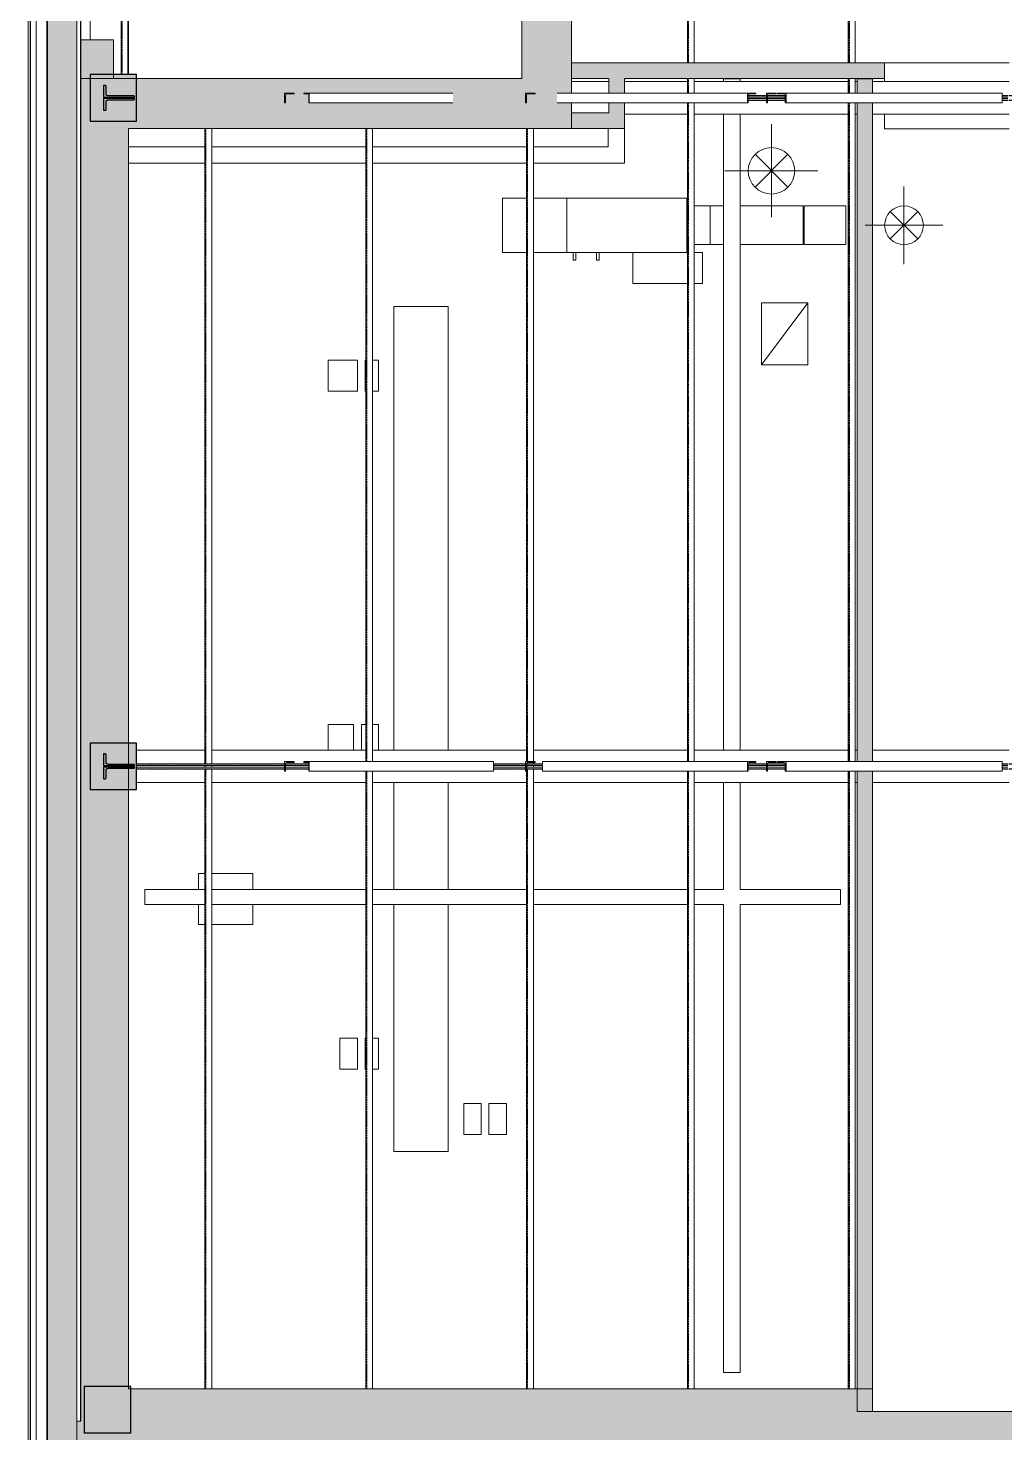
# Model space of a CAD drawing. Header units: inches. Extents: x -3598 to -1628, y -3458 to -206.
# Drawn here: x -3351.4 to -3099.4, y -2366.1 to -2003.6 of the extents above; entities that cross this region are included whole.
import ezdxf

# ---------------------------------------------------------------- set-up
doc = ezdxf.new("R2010")
doc.units = ezdxf.units.IN
doc.header["$MEASUREMENT"] = 0
doc.linetypes.add('_Hidden 1_16', pattern=[0.09375, 0.0625, -0.03125])
for name, color, linetype, lineweight in [('A-ROOF', 132, 'Continuous', 13), ('A-ROOF-OTLN', 132, 'Continuous', 13), ('A-ROOF-PATT', 132, 'Continuous', 13), ('A-WALL', 113, 'Continuous', 13), ('A-WALL-PATT', 111, 'Continuous', 13), ('I-WALL', 2, 'Continuous', 13), ('M-EQPM', 50, 'Continuous', 13), ('M-HVAC-DUCT', 70, 'Continuous', 13), ('M-HVAC-DUCT-ANNO', 70, 'Continuous', 13), ('M-HVAC-DUCT-CNTR', 70, 'Continuous', 13), ('S-BEAM', 12, 'Continuous', 13), ('S-COLS', 52, 'Continuous', 13)]:
    doc.layers.add(name, color=color, linetype=linetype, lineweight=lineweight)

# ---------------------------------------------------------------- blocks, each defined once
blk = doc.blocks.new('_STL - Framing - L Shape - 2017v1 - L2-1_2x2-1_2x1_4-1684774-MEZZANINE - CAD')
at = {"layer": 'S-BEAM', "color": 9}
for p, q in [((-3160.84, -2020.39), (-3158.34, -2020.39)), ((-3160.84, -2022.89), (-3160.84, -2020.39)), ((-3160.59, -2020.89), (-3160.59, -2022.77)), ((-3158.46, -2020.64), (-3160.34, -2020.64)), ((-3158.34, -2020.39), (-3158.34, -2020.52)), ((-3160.71, -2022.89), (-3160.84, -2022.89))]:
    blk.add_line(p, q, dxfattribs=at)
for centre, radius, start, end in [((-3160.34, -2020.89), 0.25, 90, 180), ((-3158.46, -2020.52), 0.125, 270, 0), ((-3160.71, -2022.77), 0.125, 270, 0)]:
    blk.add_arc(centre, radius, start, end, dxfattribs=at)
blk = doc.blocks.new('_STL - Framing - 2L Shape - 2017v1 - 2L6x4x7_16LLBB-1684775-MEZZANINE - CAD')
at = {"layer": 'S-BEAM', "color": 9}
for p, q in [((-104.13, 4.19), (-113.75, 4.19)), ((-83.88, 4.19), (-100.13, 4.19)), ((-42.38, 4.19), (-82.13, 4.19)), ((-40.12, 4.19), (-40.63, 4.19)), ((-0.88, 4.19), (-36.13, 4.19)), ((40.63, 4.19), (0.87, 4.19)), ((48, 4.19), (42.38, 4.19)), ((-63.44, 0.62), (-68.18, 0.62)), ((-68.18, 0.19), (-63.44, 0.19)), ((-58.66, 0.62), (-63.19, 0.62)), ((-63.19, 0.19), (-58.66, 0.19)), ((-1.25, 0.62), (-2.69, 0.62)), ((-2.69, 0.19), (-1.25, 0.19)), ((2.69, 0.62), (-0.99, 0.62)), ((1.25, 0.19), (2.69, 0.19)), ((63.19, 0.62), (58.66, 0.62)), ((58.66, 0.19), (63.19, 0.19)), ((68.18, 0.62), (63.44, 0.62)), ((63.44, 0.19), (68.18, 0.19)), ((125.38, 0.62), (121.23, 0.62)), ((121.23, 0.19), (125.38, 0.19)), ((133.9, 0.62), (125.63, 0.62)), ((125.63, 0.19), (133.9, 0.19)), ((187.58, 0.62), (181.59, 0.62)), ((181.59, 0.19), (187.58, 0.19)), ((222, 0.62), (187.83, 0.62)), ((187.83, 0.19), (222, 0.19)), ((-68.18, -0.19), (-63.44, -0.19)), ((-68.18, -0.63), (-63.44, -0.63)), ((-63.19, -0.19), (-58.66, -0.19)), ((-63.19, -0.63), (-58.66, -0.63)), ((-2.69, -0.19), (-1.25, -0.19)), ((-2.69, -0.63), (-1.25, -0.63)), ((-0.99, -0.63), (2.69, -0.63)), ((1.25, -0.19), (2.69, -0.19)), ((58.66, -0.19), (63.19, -0.19)), ((58.66, -0.63), (63.19, -0.63)), ((63.44, -0.19), (68.18, -0.19)), ((63.44, -0.63), (68.18, -0.63)), ((121.23, -0.19), (125.38, -0.19)), ((121.23, -0.63), (125.38, -0.63)), ((125.63, -0.19), (133.9, -0.19)), ((125.63, -0.63), (133.9, -0.63)), ((181.59, -0.19), (187.58, -0.19)), ((181.59, -0.63), (187.58, -0.63)), ((187.83, -0.19), (222, -0.19)), ((187.83, -0.63), (222, -0.63)), ((-100.13, -4.19), (-83.88, -4.19)), ((-82.13, -4.19), (-42.38, -4.19)), ((-40.63, -4.19), (-40.13, -4.19)), ((-36.13, -4.19), (-0.88, -4.19)), ((0.87, -4.19), (40.63, -4.19)), ((42.38, -4.19), (48, -4.19)), ((52, -4.19), (82.13, -4.19)), ((83.88, -4.19), (123.63, -4.19)), ((125.38, -4.19), (165.14, -4.19)), ((166.89, -4.19), (206.64, -4.19)), ((208.39, -4.19), (222, -4.19))]:
    blk.add_line(p, q, dxfattribs=at)
at = {"layer": 'S-BEAM', "linetype": '_Hidden 1_16', "lineweight": 25}
for p, q in [((-68.18, 0.62), (-63.44, 0.62)), ((-63.19, 0.62), (-58.66, 0.62)), ((-2.69, 0.62), (-1.25, 0.62)), ((-0.99, 0.62), (2.69, 0.62)), ((58.66, 0.62), (63.19, 0.62)), ((63.44, 0.62), (68.18, 0.62)), ((121.23, 0.62), (125.38, 0.62)), ((125.63, 0.62), (133.9, 0.62)), ((181.59, 0.62), (187.58, 0.62)), ((187.83, 0.62), (222, 0.62)), ((-68.18, -0.63), (-63.44, -0.63)), ((-63.19, -0.63), (-58.66, -0.63)), ((-2.69, -0.63), (-1.25, -0.63)), ((-0.99, -0.63), (2.69, -0.63)), ((58.66, -0.63), (63.19, -0.63)), ((63.44, -0.63), (68.18, -0.63)), ((121.23, -0.63), (125.38, -0.63)), ((125.63, -0.63), (133.9, -0.63)), ((181.59, -0.63), (187.58, -0.63)), ((187.83, -0.63), (222, -0.63))]:
    blk.add_line(p, q, dxfattribs=at)
blk = doc.blocks.new('_STL - Framing - L Shape - 2017v1 - L2-1_2x2-1_2x1_4-1684777-MEZZANINE - CAD')
at = {"layer": 'S-BEAM', "color": 9}
for p, q in [((-3280.28, -2020.39), (-3278.84, -2020.39)), ((-3280.28, -2020.52), (-3280.28, -2020.39)), ((-3279.13, -2020.64), (-3280.2, -2020.64)), ((-3278.99, -2022.77), (-3278.99, -2020.89)), ((-3278.84, -2020.39), (-3241.78, -2020.39)), ((-3278.84, -2020.39), (-3278.84, -2022.89)), ((-3278.84, -2022.89), (-3278.92, -2022.89)), ((-3241.78, -2022.89), (-3278.84, -2022.89))]:
    blk.add_line(p, q, dxfattribs=at)
for centre, major_axis, start_param, end_param in [((-3280.2, -2020.52), (0, 0.125), 1.570796, 3.141593), ((-3279.13, -2020.89), (0, 0.25), 4.712389, 6.283185), ((-3278.92, -2022.77), (0, 0.125), 1.570796, 3.141593)]:
    blk.add_ellipse(centre, major_axis=major_axis, ratio=0.572764, start_param=start_param, end_param=end_param, dxfattribs=at)
blk = doc.blocks.new('_STL - Framing - L Shape - 2017v1 - L2-1_2x2-1_2x1_4-1684779-MEZZANINE - CAD')
at = {"layer": 'S-BEAM', "color": 9}
for p, q in [((-3223.03, -2020.39), (-3220.53, -2020.39)), ((-3223.03, -2022.89), (-3223.03, -2020.39)), ((-3222.78, -2020.89), (-3222.78, -2022.77)), ((-3220.65, -2020.64), (-3222.53, -2020.64)), ((-3220.53, -2020.39), (-3220.53, -2020.52)), ((-3222.9, -2022.89), (-3223.03, -2022.89))]:
    blk.add_line(p, q, dxfattribs=at)
for centre, radius, start, end in [((-3222.53, -2020.89), 0.25, 90, 180), ((-3220.65, -2020.52), 0.125, 270, 0), ((-3222.9, -2022.77), 0.125, 270, 0)]:
    blk.add_arc(centre, radius, start, end, dxfattribs=at)
blk = doc.blocks.new('_STL - Framing - L Shape - 2017v1 - L2-1_2x2-1_2x1_4-1684780-MEZZANINE - CAD')
at = {"layer": 'S-BEAM', "color": 9}
for p, q in [((-3285.22, -2020.39), (-3282.72, -2020.39)), ((-3285.22, -2022.89), (-3285.22, -2020.39)), ((-3284.97, -2020.89), (-3284.97, -2022.77)), ((-3282.85, -2020.64), (-3284.72, -2020.64)), ((-3282.72, -2020.39), (-3282.72, -2020.52)), ((-3285.1, -2022.89), (-3285.22, -2022.89))]:
    blk.add_line(p, q, dxfattribs=at)
for centre, radius, start, end in [((-3284.72, -2020.89), 0.25, 90, 180), ((-3282.85, -2020.52), 0.125, 270, 0), ((-3285.1, -2022.77), 0.125, 270, 0)]:
    blk.add_arc(centre, radius, start, end, dxfattribs=at)
blk = doc.blocks.new('_STL - Framing - L Shape - 2017v1 - L2-1_2x2-1_2x1_4-1684781-MEZZANINE - CAD')
at = {"layer": 'S-BEAM', "color": 9}
for p, q in [((-3214.89, -2020.39), (-3165.79, -2020.39)), ((-3165.79, -2020.39), (-3163.59, -2020.39)), ((-3165.79, -2022.89), (-3165.79, -2020.39)), ((-3165.57, -2020.89), (-3165.57, -2022.77)), ((-3163.7, -2020.64), (-3165.35, -2020.64)), ((-3163.59, -2020.39), (-3163.59, -2020.52)), ((-3165.79, -2022.89), (-3214.89, -2022.89)), ((-3165.68, -2022.89), (-3165.79, -2022.89))]:
    blk.add_line(p, q, dxfattribs=at)
for centre, major_axis, start_param, end_param in [((-3165.35, -2020.89), (0, 0.25), 0, 1.570796), ((-3163.7, -2020.52), (0, 0.125), 3.141593, 4.712389), ((-3165.68, -2022.77), (0, 0.125), 3.141593, 4.712389)]:
    blk.add_ellipse(centre, major_axis=major_axis, ratio=0.881346, start_param=start_param, end_param=end_param, dxfattribs=at)
blk = doc.blocks.new('_STL - Framing - L Shape - 2017v1 - L2-1_2x2-1_2x1_4-1684782-MEZZANINE - CAD')
at = {"layer": 'S-BEAM', "color": 9}
for p, q in [((-3158.04, -2020.39), (-3155.84, -2020.39)), ((-3158.04, -2020.52), (-3158.04, -2020.39)), ((-3156.28, -2020.64), (-3157.93, -2020.64)), ((-3156.06, -2022.77), (-3156.06, -2020.89)), ((-3155.84, -2020.39), (-3100.08, -2020.39)), ((-3155.84, -2020.39), (-3155.84, -2022.89)), ((-3100.08, -2022.89), (-3100.08, -2020.39)), ((-3155.84, -2022.89), (-3155.95, -2022.89)), ((-3100.08, -2022.89), (-3155.84, -2022.89))]:
    blk.add_line(p, q, dxfattribs=at)
for centre, major_axis, start_param, end_param in [((-3157.93, -2020.52), (0, 0.125), 1.570796, 3.141593), ((-3156.28, -2020.89), (0, 0.25), 4.712389, 6.283185), ((-3155.95, -2022.77), (0, 0.125), 1.570796, 3.141593)]:
    blk.add_ellipse(centre, major_axis=major_axis, ratio=0.881346, start_param=start_param, end_param=end_param, dxfattribs=at)
blk = doc.blocks.new('_STL - Framing - L Shape - 2017v1 - L2-1_2x2-1_2x1_4-1684790-MEZZANINE - CAD')
at = {"layer": 'S-BEAM', "color": 9}
for p, q in [((-3160.84, -2192.89), (-3158.34, -2192.89)), ((-3160.84, -2195.39), (-3160.84, -2192.89)), ((-3158.34, -2192.89), (-3158.34, -2193.02)), ((-3160.71, -2195.39), (-3160.84, -2195.39)), ((-3160.59, -2193.39), (-3160.59, -2195.27)), ((-3158.46, -2193.14), (-3160.34, -2193.14))]:
    blk.add_line(p, q, dxfattribs=at)
for centre, radius, start, end in [((-3158.46, -2193.02), 0.125, 270, 0), ((-3160.71, -2195.27), 0.125, 270, 0), ((-3160.34, -2193.39), 0.25, 90, 180)]:
    blk.add_arc(centre, radius, start, end, dxfattribs=at)
blk = doc.blocks.new('_STL - Framing - 2L Shape - 2017v1 - 2L6x4x7_16LLBB-1684791-MEZZANINE - CAD')
at = {"layer": 'S-BEAM', "color": 9}
for p, q in [((-208.39, 4.19), (-226, 4.19)), ((-166.89, 4.19), (-206.64, 4.19)), ((-125.38, 4.19), (-165.14, 4.19)), ((-83.88, 4.19), (-123.63, 4.19)), ((-42.38, 4.19), (-82.13, 4.19)), ((-40.13, 4.19), (-40.63, 4.19)), ((-0.88, 4.19), (-36.13, 4.19)), ((40.63, 4.19), (0.87, 4.19)), ((82.13, 4.19), (42.38, 4.19)), ((123.63, 4.19), (83.88, 4.19)), ((165.14, 4.19), (125.38, 4.19)), ((206.64, 4.19), (166.89, 4.19)), ((228.25, 4.19), (208.39, 4.19)), ((232.12, 4.19), (230, 4.19)), ((-187.83, 0.62), (-226, 0.62)), ((-226, 0.19), (-187.83, 0.19)), ((-181.59, 0.62), (-187.58, 0.62)), ((-187.58, 0.19), (-181.59, 0.19)), ((-125.63, 0.62), (-133.9, 0.62)), ((-133.9, 0.19), (-125.63, 0.19)), ((-121.23, 0.62), (-125.38, 0.62)), ((-125.38, 0.19), (-121.23, 0.19)), ((-63.44, 0.62), (-68.18, 0.62)), ((-68.18, 0.19), (-63.44, 0.19)), ((-58.66, 0.62), (-63.19, 0.62)), ((-63.19, 0.19), (-58.66, 0.19)), ((-1.25, 0.62), (-2.69, 0.62)), ((-2.69, 0.19), (-1.25, 0.19)), ((2.69, 0.62), (-0.99, 0.62)), ((1.25, 0.19), (2.69, 0.19)), ((63.19, 0.62), (58.66, 0.62)), ((58.66, 0.19), (63.19, 0.19)), ((68.18, 0.62), (63.44, 0.62)), ((63.44, 0.19), (68.18, 0.19)), ((125.38, 0.62), (121.23, 0.62)), ((121.23, 0.19), (125.38, 0.19)), ((133.9, 0.62), (125.63, 0.62)), ((125.63, 0.19), (133.9, 0.19)), ((187.58, 0.62), (181.59, 0.62)), ((181.59, 0.19), (187.58, 0.19)), ((232.12, 0.62), (187.83, 0.62)), ((187.83, 0.19), (226.56, 0.19)), ((-226, -0.19), (-187.83, -0.19)), ((-226, -0.63), (-187.83, -0.63)), ((-187.58, -0.19), (-181.59, -0.19)), ((-187.58, -0.63), (-181.59, -0.63)), ((-133.9, -0.19), (-125.63, -0.19)), ((-133.9, -0.63), (-125.63, -0.63)), ((-125.38, -0.19), (-121.23, -0.19)), ((-125.38, -0.63), (-121.23, -0.63)), ((-68.18, -0.19), (-63.44, -0.19)), ((-68.18, -0.63), (-63.44, -0.63)), ((-63.19, -0.19), (-58.66, -0.19)), ((-63.19, -0.63), (-58.66, -0.63)), ((-2.69, -0.19), (-1.25, -0.19)), ((-2.69, -0.63), (-1.25, -0.63)), ((-0.99, -0.63), (2.69, -0.63)), ((1.25, -0.19), (2.69, -0.19)), ((58.66, -0.19), (63.19, -0.19)), ((58.66, -0.63), (63.19, -0.63)), ((63.44, -0.19), (68.18, -0.19)), ((63.44, -0.63), (68.18, -0.63)), ((121.23, -0.19), (125.38, -0.19)), ((121.23, -0.63), (125.38, -0.63)), ((125.63, -0.19), (133.9, -0.19)), ((125.63, -0.63), (133.9, -0.63)), ((181.59, -0.19), (187.58, -0.19)), ((181.59, -0.63), (187.58, -0.63)), ((187.83, -0.19), (226.56, -0.19)), ((187.83, -0.63), (232.12, -0.63)), ((-226, -4.19), (-208.39, -4.19)), ((-206.64, -4.19), (-166.89, -4.19)), ((-165.14, -4.19), (-125.38, -4.19)), ((-123.63, -4.19), (-83.88, -4.19)), ((-82.13, -4.19), (-42.38, -4.19)), ((-40.63, -4.19), (-40.13, -4.19)), ((-36.13, -4.19), (-0.88, -4.19)), ((0.87, -4.19), (40.63, -4.19)), ((42.38, -4.19), (82.13, -4.19)), ((83.88, -4.19), (123.63, -4.19)), ((125.38, -4.19), (165.14, -4.19)), ((166.89, -4.19), (206.64, -4.19)), ((208.39, -4.19), (228.25, -4.19)), ((230, -4.19), (232.12, -4.19))]:
    blk.add_line(p, q, dxfattribs=at)
at = {"layer": 'S-BEAM', "linetype": '_Hidden 1_16', "lineweight": 25}
for p, q in [((-226, 0.62), (-187.83, 0.62)), ((-187.58, 0.62), (-181.59, 0.62)), ((-133.9, 0.62), (-125.63, 0.62)), ((-125.38, 0.62), (-121.23, 0.62)), ((-68.18, 0.62), (-63.44, 0.62)), ((-63.19, 0.62), (-58.66, 0.62)), ((-2.69, 0.62), (-1.25, 0.62)), ((-0.99, 0.62), (2.69, 0.62)), ((58.66, 0.62), (63.19, 0.62)), ((63.44, 0.62), (68.18, 0.62)), ((121.23, 0.62), (125.38, 0.62)), ((125.63, 0.62), (133.9, 0.62)), ((181.59, 0.62), (187.58, 0.62)), ((187.83, 0.62), (232.12, 0.62)), ((-226, -0.63), (-187.83, -0.63)), ((-187.58, -0.63), (-181.59, -0.63)), ((-133.9, -0.63), (-125.63, -0.63)), ((-125.38, -0.63), (-121.23, -0.63)), ((-68.18, -0.63), (-63.44, -0.63)), ((-63.19, -0.63), (-58.66, -0.63)), ((-2.69, -0.63), (-1.25, -0.63)), ((-0.99, -0.63), (2.69, -0.63)), ((58.66, -0.63), (63.19, -0.63)), ((63.44, -0.63), (68.18, -0.63)), ((121.23, -0.63), (125.38, -0.63)), ((125.63, -0.63), (133.9, -0.63)), ((181.59, -0.63), (187.58, -0.63)), ((187.83, -0.63), (232.12, -0.63))]:
    blk.add_line(p, q, dxfattribs=at)
blk = doc.blocks.new('_STL - Framing - L Shape - 2017v1 - L2-1_2x2-1_2x1_4-1684793-MEZZANINE - CAD')
at = {"layer": 'S-BEAM', "color": 9}
for p, q in [((-3280.28, -2192.89), (-3278.84, -2192.89)), ((-3280.28, -2193.02), (-3280.28, -2192.89)), ((-3278.84, -2192.89), (-3231.3, -2192.89)), ((-3278.84, -2192.89), (-3278.84, -2195.39)), ((-3231.3, -2195.39), (-3231.3, -2192.89)), ((-3279.13, -2193.14), (-3280.2, -2193.14)), ((-3278.99, -2195.27), (-3278.99, -2193.39)), ((-3278.84, -2195.39), (-3278.92, -2195.39)), ((-3231.3, -2195.39), (-3278.84, -2195.39))]:
    blk.add_line(p, q, dxfattribs=at)
for centre, major_axis, start_param, end_param in [((-3280.2, -2193.02), (0, 0.125), 1.570796, 3.141593), ((-3279.13, -2193.39), (0, 0.25), 4.712389, 6.283185), ((-3278.92, -2195.27), (0, 0.125), 1.570796, 3.141593)]:
    blk.add_ellipse(centre, major_axis=major_axis, ratio=0.572764, start_param=start_param, end_param=end_param, dxfattribs=at)
blk = doc.blocks.new('_STL - Framing - L Shape - 2017v1 - L2-1_2x2-1_2x1_4-1684795-MEZZANINE - CAD')
at = {"layer": 'S-BEAM', "color": 9}
for p, q in [((-3223.03, -2192.89), (-3220.53, -2192.89)), ((-3223.03, -2195.39), (-3223.03, -2192.89)), ((-3220.53, -2192.89), (-3220.53, -2193.02)), ((-3222.9, -2195.39), (-3223.03, -2195.39)), ((-3222.78, -2193.39), (-3222.78, -2195.27)), ((-3220.65, -2193.14), (-3222.53, -2193.14))]:
    blk.add_line(p, q, dxfattribs=at)
for centre, radius, start, end in [((-3220.65, -2193.02), 0.125, 270, 0), ((-3222.9, -2195.27), 0.125, 270, 0), ((-3222.53, -2193.39), 0.25, 90, 180)]:
    blk.add_arc(centre, radius, start, end, dxfattribs=at)
blk = doc.blocks.new('_STL - Framing - L Shape - 2017v1 - L2-1_2x2-1_2x1_4-1684796-MEZZANINE - CAD')
at = {"layer": 'S-BEAM', "color": 9}
for p, q in [((-3285.22, -2192.89), (-3282.72, -2192.89)), ((-3285.22, -2195.39), (-3285.22, -2192.89)), ((-3282.72, -2192.89), (-3282.72, -2193.02)), ((-3285.1, -2195.39), (-3285.22, -2195.39)), ((-3284.97, -2193.39), (-3284.97, -2195.27)), ((-3282.85, -2193.14), (-3284.72, -2193.14))]:
    blk.add_line(p, q, dxfattribs=at)
for centre, radius, start, end in [((-3282.85, -2193.02), 0.125, 270, 0), ((-3285.1, -2195.27), 0.125, 270, 0), ((-3284.72, -2193.39), 0.25, 90, 180)]:
    blk.add_arc(centre, radius, start, end, dxfattribs=at)
blk = doc.blocks.new('_STL - Framing - L Shape - 2017v1 - L2-1_2x2-1_2x1_4-1684797-MEZZANINE - CAD')
at = {"layer": 'S-BEAM', "color": 9}
for p, q in [((-3218.63, -2192.89), (-3165.79, -2192.89)), ((-3218.63, -2192.89), (-3218.63, -2195.39)), ((-3165.79, -2192.89), (-3163.59, -2192.89)), ((-3165.79, -2195.39), (-3165.79, -2192.89)), ((-3163.59, -2192.89), (-3163.59, -2193.02)), ((-3165.79, -2195.39), (-3218.63, -2195.39)), ((-3165.68, -2195.39), (-3165.79, -2195.39)), ((-3165.57, -2193.39), (-3165.57, -2195.27)), ((-3163.7, -2193.14), (-3165.35, -2193.14))]:
    blk.add_line(p, q, dxfattribs=at)
for centre, major_axis, start_param, end_param in [((-3163.7, -2193.02), (0, 0.125), 3.141593, 4.712389), ((-3165.68, -2195.27), (0, 0.125), 3.141593, 4.712389), ((-3165.35, -2193.39), (0, 0.25), 0, 1.570796)]:
    blk.add_ellipse(centre, major_axis=major_axis, ratio=0.881346, start_param=start_param, end_param=end_param, dxfattribs=at)
blk = doc.blocks.new('_STL - Framing - L Shape - 2017v1 - L2-1_2x2-1_2x1_4-1684798-MEZZANINE - CAD')
at = {"layer": 'S-BEAM', "color": 9}
for p, q in [((-3158.04, -2192.89), (-3155.84, -2192.89)), ((-3158.04, -2193.02), (-3158.04, -2192.89)), ((-3155.84, -2192.89), (-3100.08, -2192.89)), ((-3155.84, -2192.89), (-3155.84, -2195.39)), ((-3100.08, -2195.39), (-3100.08, -2192.89)), ((-3156.28, -2193.14), (-3157.93, -2193.14)), ((-3156.06, -2195.27), (-3156.06, -2193.39)), ((-3155.84, -2195.39), (-3155.95, -2195.39)), ((-3100.08, -2195.39), (-3155.84, -2195.39))]:
    blk.add_line(p, q, dxfattribs=at)
for centre, major_axis, start_param, end_param in [((-3157.93, -2193.02), (0, 0.125), 1.570796, 3.141593), ((-3156.28, -2193.39), (0, 0.25), 4.712389, 6.283185), ((-3155.95, -2195.27), (0, 0.125), 1.570796, 3.141593)]:
    blk.add_ellipse(centre, major_axis=major_axis, ratio=0.881346, start_param=start_param, end_param=end_param, dxfattribs=at)
blk = doc.blocks.new('_STL - Framing - C Shape - 2017v1 - C5x6_7-1673740-MEZZANINE - CAD')
at = {"layer": 'S-BEAM', "color": 9}
for p, q in [((299.5, 1.27), (136.13, 1.27)), ((300.14, 1.27), (299.75, 1.27)), ((300.94, 1.27), (300.56, 1.27)), ((461.38, 1.27), (301.37, 1.27)), ((136.13, -0.48), (299.5, -0.48)), ((301.87, -0.48), (461.38, -0.48))]:
    blk.add_line(p, q, dxfattribs=at)
at = {"layer": 'S-BEAM', "linetype": '_Hidden 1_16', "lineweight": 25}
for p, q in [((136.13, -0.29), (299.5, -0.29)), ((299.76, -0.29), (300.14, -0.29)), ((300.56, -0.29), (300.94, -0.29)), ((301.37, -0.29), (461.38, -0.29))]:
    blk.add_line(p, q, dxfattribs=at)
blk = doc.blocks.new('_STL - Framing - C Shape - 2017v1 - C5x6_7-1673741-MEZZANINE - CAD')
at = {"layer": 'S-BEAM', "color": 9}
for p, q in [((121, 1.266), (-121, 1.266)), ((128.75, 1.266), (125, 1.266)), ((301.25, 1.266), (131.25, 1.266)), ((463.125, 1.266), (303.75, 1.266)), ((-121, -0.484), (121, -0.484)), ((125, -0.484), (128.75, -0.484)), ((131.25, -0.484), (301.25, -0.484)), ((303.75, -0.484), (463.125, -0.484))]:
    blk.add_line(p, q, dxfattribs=at)
at = {"layer": 'S-BEAM', "linetype": '_Hidden 1_16', "lineweight": 25}
for p, q in [((-121, -0.294), (121, -0.294)), ((125, -0.294), (128.75, -0.294)), ((131.25, -0.294), (301.25, -0.294)), ((303.75, -0.294), (463.125, -0.294))]:
    blk.add_line(p, q, dxfattribs=at)
blk = doc.blocks.new('_STL - Framing - C Shape - 2017v1 - C5x6_7-1673742-MEZZANINE - CAD')
at = {"layer": 'S-BEAM', "color": 9}
for p, q in [((121, 1.266), (-121, 1.266)), ((128.75, 1.266), (125, 1.266)), ((301.25, 1.266), (131.25, 1.266)), ((463.125, 1.266), (303.75, 1.266)), ((-121, -0.484), (121, -0.484)), ((125, -0.484), (128.75, -0.484)), ((131.25, -0.484), (301.25, -0.484)), ((303.75, -0.484), (463.125, -0.484))]:
    blk.add_line(p, q, dxfattribs=at)
at = {"layer": 'S-BEAM', "linetype": '_Hidden 1_16', "lineweight": 25}
for p, q in [((-121, -0.294), (121, -0.294)), ((125, -0.294), (128.75, -0.294)), ((131.25, -0.294), (301.25, -0.294)), ((303.75, -0.294), (463.125, -0.294))]:
    blk.add_line(p, q, dxfattribs=at)
blk = doc.blocks.new('_STL - Framing - C Shape - 2017v1 - C5x6_7-1643937-MEZZANINE - CAD')
at = {"layer": 'S-BEAM', "color": 9}
for p, q in [((124, 1.266), (-124, 1.266)), ((-124, -0.484), (124, -0.484))]:
    blk.add_line(p, q, dxfattribs=at)
at = {"layer": 'S-BEAM', "linetype": '_Hidden 1_16', "lineweight": 25}
blk.add_line((-124, -0.294), (124, -0.294), dxfattribs=at)
blk = doc.blocks.new('_STL - Framing - C Shape - 2017v1 - C5x6_7-1684835-MEZZANINE - CAD')
at = {"layer": 'S-BEAM', "color": 9}
for p, q in [((-3337.88, -2363.14), (-3337.88, -1420.14)), ((-3337.83, -2363.14), (-3337.83, -1420.14)), ((-3335.37, -1776.64), (-3335.37, -2006.64)), ((-3337.88, -2363.14), (-3338.78, -2363.14)), ((-3337.86, -2363.14), (-3337.88, -2363.14)), ((-3337.83, -2363.14), (-3337.86, -2363.14))]:
    blk.add_line(p, q, dxfattribs=at)
blk = doc.blocks.new('_STL - Framing - C Shape - 2017v1 - C5x6_7-1673861-MEZZANINE - CAD')
at = {"layer": 'S-BEAM', "color": 9}
for p, q in [((-0.25, 1.266), (-163.625, 1.266)), ((161.625, 1.266), (2.25, 1.266)), ((-163.625, -0.484), (-0.25, -0.484)), ((2.25, -0.484), (161.625, -0.484))]:
    blk.add_line(p, q, dxfattribs=at)
at = {"layer": 'S-BEAM', "linetype": '_Hidden 1_16', "lineweight": 25}
for p, q in [((-163.625, -0.294), (-0.25, -0.294)), ((2.25, -0.294), (161.625, -0.294))]:
    blk.add_line(p, q, dxfattribs=at)
blk = doc.blocks.new('_STL - Framing - C Shape - 2017v1 - C5x6_7-1673863-MEZZANINE - CAD')
at = {"layer": 'S-BEAM', "color": 9}
for p, q in [((0.38, 1.27), (-163.62, 1.27)), ((1.19, 1.27), (0.81, 1.27)), ((161.63, 1.27), (1.62, 1.27)), ((-163.62, -0.48), (0.38, -0.48)), ((0.81, -0.48), (1.19, -0.48)), ((1.62, -0.48), (161.63, -0.48))]:
    blk.add_line(p, q, dxfattribs=at)
at = {"layer": 'S-BEAM', "linetype": '_Hidden 1_16', "lineweight": 25}
for p, q in [((-163.62, -0.29), (0.38, -0.29)), ((0.81, -0.29), (1.19, -0.29)), ((1.62, -0.29), (161.63, -0.29))]:
    blk.add_line(p, q, dxfattribs=at)
blk = doc.blocks.new('15830016-STRUCT_MARTINEZ-MOORE_CENTRAL_v2018_rvt-1-MEZZANINE - CAD')
at = {"layer": 'S-BEAM', "lineweight": 5}
for points in [[(-3331.9, -2021.45), (-3323.96, -2021.45), (-3323.96, -2021.3), (-3324.15, -2021.15), (-3324.27, -2021.14), (-3330.82, -2021.11), (-3331.06, -2021.03), (-3331.22, -2020.91), (-3331.28, -2020.77), (-3331.28, -2018.61), (-3331.58, -2018.45), (-3331.9, -2018.45)], [(-3331.58, -2024.83), (-3331.52, -2024.83), (-3331.28, -2024.67), (-3331.26, -2022.44), (-3331.15, -2022.31), (-3330.94, -2022.2), (-3330.68, -2022.15), (-3330.53, -2022.14), (-3324.09, -2022.11), (-3323.96, -2021.98), (-3323.96, -2021.83), (-3331.9, -2021.83), (-3331.9, -2024.83)], [(-3331.9, -2193.95), (-3323.96, -2193.95), (-3323.96, -2193.8), (-3324.15, -2193.65), (-3324.27, -2193.64), (-3330.82, -2193.61), (-3331.06, -2193.53), (-3331.22, -2193.41), (-3331.28, -2193.27), (-3331.28, -2191.11), (-3331.58, -2190.95), (-3331.9, -2190.95)], [(-3331.58, -2197.33), (-3331.52, -2197.33), (-3331.28, -2197.17), (-3331.26, -2194.94), (-3331.15, -2194.81), (-3330.94, -2194.7), (-3330.68, -2194.65), (-3330.53, -2194.64), (-3324.09, -2194.61), (-3323.96, -2194.48), (-3323.96, -2194.33), (-3331.9, -2194.33), (-3331.9, -2197.33)]]:
    blk.add_hatch(color=50, dxfattribs=at).paths.add_polyline_path(points, flags=0)
at = {"layer": 'S-COLS', "lineweight": 5}
for points in [[(-3335.4, -2027.64), (-3323.4, -2027.64), (-3323.4, -2015.64), (-3335.4, -2015.64), (-3335.4, -2024.34)], [(-3335.4, -2200.14), (-3323.4, -2200.14), (-3323.4, -2188.14), (-3335.4, -2188.14)], [(-3335.53, -2366.14), (-3324.9, -2366.14), (-3324.9, -2354.14), (-3336.9, -2354.14), (-3336.9, -2366.14)]]:
    blk.add_hatch(color=50, dxfattribs=at).paths.add_polyline_path(points, flags=0)
at = {"layer": 'S-BEAM', "color": 253, "lineweight": 25}
for p, q in [((-3331.58, -2018.45), (-3331.9, -2018.45)), ((-3331.9, -2018.45), (-3331.9, -2021.45)), ((-3331.28, -2020.77), (-3331.28, -2018.61)), ((-3331.9, -2021.45), (-3323.96, -2021.45)), ((-3331.9, -2021.83), (-3331.9, -2024.83)), ((-3323.96, -2021.83), (-3331.9, -2021.83)), ((-3331.28, -2024.67), (-3331.28, -2022.52)), ((-3324.27, -2021.14), (-3330.53, -2021.14)), ((-3330.53, -2022.14), (-3324.27, -2022.14)), ((-3323.96, -2021.45), (-3323.96, -2021.3)), ((-3323.96, -2021.98), (-3323.96, -2021.83)), ((-3331.9, -2024.83), (-3331.58, -2024.83)), ((-3331.58, -2190.95), (-3331.9, -2190.95)), ((-3331.9, -2190.95), (-3331.9, -2193.95)), ((-3331.28, -2193.27), (-3331.28, -2191.11)), ((-3331.9, -2193.95), (-3323.96, -2193.95)), ((-3331.9, -2194.33), (-3331.9, -2197.33)), ((-3323.96, -2194.33), (-3331.9, -2194.33)), ((-3331.28, -2197.17), (-3331.28, -2195.02)), ((-3324.27, -2193.64), (-3330.53, -2193.64)), ((-3330.53, -2194.64), (-3324.27, -2194.64)), ((-3323.96, -2193.95), (-3323.96, -2193.8)), ((-3323.96, -2194.48), (-3323.96, -2194.33)), ((-3331.9, -2197.33), (-3331.58, -2197.33))]:
    blk.add_line(p, q, dxfattribs=at)
at = {"layer": 'S-BEAM', "color": 253, "lineweight": 25, "flags": 128}
for points in [[(-3331.28, -2018.61), (-3331.28, -2018.58), (-3331.3, -2018.55), (-3331.33, -2018.52), (-3331.37, -2018.5), (-3331.41, -2018.48), (-3331.47, -2018.47), (-3331.52, -2018.46), (-3331.58, -2018.45)], [(-3330.53, -2021.14), (-3330.68, -2021.13), (-3330.82, -2021.11), (-3330.94, -2021.08), (-3331.06, -2021.03), (-3331.15, -2020.97), (-3331.22, -2020.91), (-3331.26, -2020.84), (-3331.28, -2020.77)], [(-3331.28, -2022.52), (-3331.26, -2022.44), (-3331.22, -2022.37), (-3331.15, -2022.31), (-3331.06, -2022.25), (-3330.94, -2022.2), (-3330.82, -2022.17), (-3330.68, -2022.15), (-3330.53, -2022.14)], [(-3323.96, -2021.3), (-3323.96, -2021.27), (-3323.98, -2021.24), (-3324.01, -2021.21), (-3324.05, -2021.19), (-3324.09, -2021.17), (-3324.15, -2021.15), (-3324.21, -2021.14), (-3324.27, -2021.14)], [(-3324.27, -2022.14), (-3324.21, -2022.14), (-3324.15, -2022.13), (-3324.09, -2022.11), (-3324.05, -2022.1), (-3324.01, -2022.07), (-3323.98, -2022.04), (-3323.96, -2022.02), (-3323.96, -2021.98)], [(-3331.58, -2024.83), (-3331.52, -2024.83), (-3331.47, -2024.82), (-3331.41, -2024.8), (-3331.37, -2024.78), (-3331.33, -2024.76), (-3331.3, -2024.73), (-3331.28, -2024.7), (-3331.28, -2024.67)], [(-3331.28, -2191.11), (-3331.28, -2191.08), (-3331.3, -2191.05), (-3331.33, -2191.02), (-3331.37, -2191), (-3331.41, -2190.98), (-3331.47, -2190.97), (-3331.52, -2190.96), (-3331.58, -2190.95)], [(-3330.53, -2193.64), (-3330.68, -2193.63), (-3330.82, -2193.61), (-3330.94, -2193.58), (-3331.06, -2193.53), (-3331.15, -2193.47), (-3331.22, -2193.41), (-3331.26, -2193.34), (-3331.28, -2193.27)], [(-3331.28, -2195.02), (-3331.26, -2194.94), (-3331.22, -2194.87), (-3331.15, -2194.81), (-3331.06, -2194.75), (-3330.94, -2194.7), (-3330.82, -2194.67), (-3330.68, -2194.65), (-3330.53, -2194.64)], [(-3323.96, -2193.8), (-3323.96, -2193.77), (-3323.98, -2193.74), (-3324.01, -2193.71), (-3324.05, -2193.69), (-3324.09, -2193.67), (-3324.15, -2193.65), (-3324.21, -2193.64), (-3324.27, -2193.64)], [(-3324.27, -2194.64), (-3324.21, -2194.64), (-3324.15, -2194.63), (-3324.09, -2194.61), (-3324.05, -2194.6), (-3324.01, -2194.57), (-3323.98, -2194.54), (-3323.96, -2194.52), (-3323.96, -2194.48)], [(-3331.58, -2197.33), (-3331.52, -2197.33), (-3331.47, -2197.32), (-3331.41, -2197.3), (-3331.37, -2197.28), (-3331.33, -2197.26), (-3331.3, -2197.23), (-3331.28, -2197.2), (-3331.28, -2197.17)]]:
    blk.add_lwpolyline(points, dxfattribs=at)
at = {"layer": 'S-COLS', "color": 253, "lineweight": 25}
for p, q in [((-3323.4, -2015.64), (-3335.4, -2015.64)), ((-3335.4, -2015.64), (-3335.4, -2027.64)), ((-3323.4, -2027.64), (-3323.4, -2015.64)), ((-3335.4, -2027.64), (-3323.4, -2027.64)), ((-3323.4, -2188.14), (-3335.4, -2188.14)), ((-3335.4, -2188.14), (-3335.4, -2200.14)), ((-3323.4, -2200.14), (-3323.4, -2188.14)), ((-3335.4, -2200.14), (-3323.4, -2200.14)), ((-3324.9, -2354.14), (-3336.9, -2354.14)), ((-3336.9, -2354.14), (-3336.9, -2366.14)), ((-3324.9, -2366.14), (-3324.9, -2354.14)), ((-3336.9, -2366.14), (-3324.9, -2366.14))]:
    blk.add_line(p, q, dxfattribs=at)
at = {"color": 250, "lineweight": 13}
for name, p in [('_STL - Framing - C Shape - 2017v1 - C5x6_7-1684835-MEZZANINE - CAD', (0, 0)), ('_STL - Framing - 2L Shape - 2017v1 - 2L6x4x7_16LLBB-1684775-MEZZANINE - CAD', (-3097.4, -2021.64)), ('_STL - Framing - L Shape - 2017v1 - L2-1_2x2-1_2x1_4-1684780-MEZZANINE - CAD', (0, 0)), ('_STL - Framing - L Shape - 2017v1 - L2-1_2x2-1_2x1_4-1684777-MEZZANINE - CAD', (0, 0)), ('_STL - Framing - L Shape - 2017v1 - L2-1_2x2-1_2x1_4-1684779-MEZZANINE - CAD', (0, 0)), ('_STL - Framing - L Shape - 2017v1 - L2-1_2x2-1_2x1_4-1684781-MEZZANINE - CAD', (0, 0)), ('_STL - Framing - L Shape - 2017v1 - L2-1_2x2-1_2x1_4-1684774-MEZZANINE - CAD', (0, 0)), ('_STL - Framing - L Shape - 2017v1 - L2-1_2x2-1_2x1_4-1684782-MEZZANINE - CAD', (0, 0)), ('_STL - Framing - 2L Shape - 2017v1 - 2L6x4x7_16LLBB-1684791-MEZZANINE - CAD', (-3097.4, -2194.14)), ('_STL - Framing - L Shape - 2017v1 - L2-1_2x2-1_2x1_4-1684796-MEZZANINE - CAD', (0, 0)), ('_STL - Framing - L Shape - 2017v1 - L2-1_2x2-1_2x1_4-1684793-MEZZANINE - CAD', (0, 0)), ('_STL - Framing - L Shape - 2017v1 - L2-1_2x2-1_2x1_4-1684795-MEZZANINE - CAD', (0, 0)), ('_STL - Framing - L Shape - 2017v1 - L2-1_2x2-1_2x1_4-1684797-MEZZANINE - CAD', (0, 0)), ('_STL - Framing - L Shape - 2017v1 - L2-1_2x2-1_2x1_4-1684790-MEZZANINE - CAD', (0, 0)), ('_STL - Framing - L Shape - 2017v1 - L2-1_2x2-1_2x1_4-1684798-MEZZANINE - CAD', (0, 0))]:
    blk.add_blockref(name, p, dxfattribs=at)
for name, p, rotation in [('_STL - Framing - C Shape - 2017v1 - C5x6_7-1673740-MEZZANINE - CAD', (-3222.3, -1893.39), 269.9999999999995), ('_STL - Framing - C Shape - 2017v1 - C5x6_7-1673741-MEZZANINE - CAD', (-3180.79, -1891.64), 269.9999999999995), ('_STL - Framing - C Shape - 2017v1 - C5x6_7-1673742-MEZZANINE - CAD', (-3139.29, -1891.64), 269.9999999999995), ('_STL - Framing - C Shape - 2017v1 - C5x6_7-1643937-MEZZANINE - CAD', (-3326.91, -1891.64), 269.9999999999995), ('_STL - Framing - C Shape - 2017v1 - C5x6_7-1673863-MEZZANINE - CAD', (-3305.3, -2193.14), 269.9999999999998), ('_STL - Framing - C Shape - 2017v1 - C5x6_7-1673861-MEZZANINE - CAD', (-3263.8, -2193.14), 269.9999999999998)]:
    blk.add_blockref(name, p, dxfattribs=dict(at, rotation=rotation))
blk = doc.blocks.new('TerminalBox_with_Hydronic_Coil_BSALS - 10-V149-MEZZANINE - CAD')
at = {"layer": 'M-EQPM', "color": 5, "lineweight": 9}
for p, q in [((-7.13, 37), (-7.13, 6)), ((6.87, 37), (-7.13, 37)), ((6.87, 6), (6.87, 37)), ((-7.13, 35.38), (-9.13, 35.38)), ((-9.13, 34.63), (-9.13, 35.38)), ((-9.13, 34.63), (-7.13, 34.63)), ((-7.13, 29.38), (-9.13, 29.38)), ((-9.13, 28.63), (-9.13, 29.38)), ((-9.13, 28.63), (-7.13, 28.63)), ((-7.13, 20), (-15.14, 20)), ((-15.14, 20), (-15.14, 5.88)), ((-7.13, 5.88), (-7.13, 20)), ((-15.14, 4.13), (-15.14, 2)), ((-7.13, 6), (6.87, 6)), ((-7.13, 2), (-7.13, 4.13)), ((-5.13, 6), (-5.13, 5.88)), ((-5.13, 4.13), (-5.13, 0)), ((4.87, 5.88), (4.87, 6)), ((4.87, 0), (4.87, 4.13)), ((-15.14, 2), (-7.13, 2)), ((4.87, 0), (-5.13, 0))]:
    blk.add_line(p, q, dxfattribs=at)
blk = doc.blocks.new('15830016-MECH_BSALS_CENTRAL_v2018_rvt-1-MEZZANINE - CAD')
at = {"layer": 'M-HVAC-DUCT', "color": 5, "lineweight": 9}
for p, q in [((-3229, -2061.52), (-3229, -2047.52)), ((-3229, -2047.52), (-3222.78, -2047.52)), ((-3221.03, -2047.52), (-3212.4, -2047.52)), ((-3212.4, -2047.52), (-3212.4, -2061.52)), ((-3171.96, -2049.52), (-3175.4, -2049.52)), ((-3175.4, -2054.52), (-3175.4, -2049.52)), ((-3151.4, -2049.52), (-3167.71, -2049.52)), ((-3151.4, -2049.52), (-3151.4, -2054.52)), ((-3140.4, -2049.52), (-3151.15, -2049.52)), ((-3151.15, -2054.52), (-3151.15, -2049.52)), ((-3140.4, -2049.52), (-3140.4, -2054.52)), ((-3175.4, -2059.52), (-3175.4, -2054.52)), ((-3151.4, -2054.52), (-3151.4, -2059.52)), ((-3151.15, -2059.52), (-3151.15, -2054.52)), ((-3140.4, -2054.52), (-3140.4, -2059.52)), ((-3229, -2061.52), (-3222.78, -2061.52)), ((-3221.03, -2061.52), (-3212.4, -2061.52)), ((-3175.4, -2059.52), (-3171.96, -2059.52)), ((-3167.71, -2059.52), (-3151.4, -2059.52)), ((-3151.15, -2059.52), (-3140.4, -2059.52)), ((-3257, -2075.52), (-3243, -2075.52)), ((-3257, -2189.96), (-3257, -2075.52)), ((-3243, -2189.97), (-3243, -2075.52)), ((-3266.4, -2089.29), (-3274, -2089.29)), ((-3274, -2093.29), (-3274, -2089.29)), ((-3266.4, -2089.29), (-3266.4, -2093.29)), ((-3264.28, -2089.29), (-3264.4, -2089.29)), ((-3264.4, -2093.29), (-3264.4, -2089.29)), ((-3261, -2089.29), (-3262.53, -2089.29)), ((-3261, -2089.29), (-3261, -2093.29)), ((-3274, -2097.29), (-3274, -2093.29)), ((-3266.4, -2093.29), (-3266.4, -2097.29)), ((-3264.4, -2097.29), (-3264.4, -2093.29)), ((-3261, -2093.29), (-3261, -2097.29)), ((-3274, -2097.29), (-3266.4, -2097.29)), ((-3264.4, -2097.29), (-3264.28, -2097.29)), ((-3262.53, -2097.29), (-3261, -2097.29)), ((-3267.4, -2183.37), (-3274, -2183.37)), ((-3274, -2187.37), (-3274, -2183.37)), ((-3267.4, -2183.37), (-3267.4, -2187.37)), ((-3264.28, -2183.37), (-3265.4, -2183.37)), ((-3265.4, -2187.37), (-3265.4, -2183.37)), ((-3261, -2183.37), (-3262.53, -2183.37)), ((-3261, -2183.37), (-3261, -2187.37)), ((-3274, -2189.98), (-3274, -2187.37)), ((-3267.4, -2187.37), (-3267.4, -2189.98)), ((-3265.4, -2189.98), (-3265.4, -2187.37)), ((-3261, -2187.37), (-3261, -2189.98)), ((-3257, -2225.89), (-3257, -2198.32)), ((-3243, -2225.89), (-3243, -2198.32)), ((-3257, -2293.52), (-3257, -2229.77)), ((-3243, -2293.52), (-3243, -2229.77)), ((-3266.4, -2264.3), (-3271, -2264.3)), ((-3271, -2268.3), (-3271, -2264.3)), ((-3266.4, -2264.3), (-3266.4, -2268.3)), ((-3264.28, -2264.3), (-3264.4, -2264.3)), ((-3264.4, -2268.3), (-3264.4, -2264.3)), ((-3261, -2264.3), (-3262.53, -2264.3)), ((-3261, -2264.3), (-3261, -2268.3)), ((-3271, -2272.3), (-3271, -2268.3)), ((-3266.4, -2268.3), (-3266.4, -2272.3)), ((-3264.4, -2272.3), (-3264.4, -2268.3)), ((-3261, -2268.3), (-3261, -2272.3)), ((-3271, -2272.3), (-3266.4, -2272.3)), ((-3264.4, -2272.3), (-3264.28, -2272.3)), ((-3262.53, -2272.3), (-3261, -2272.3)), ((-3234.5, -2281.18), (-3239, -2281.18)), ((-3239, -2285.18), (-3239, -2281.18)), ((-3234.5, -2281.18), (-3234.5, -2285.18)), ((-3228, -2281.18), (-3232.5, -2281.18)), ((-3232.5, -2285.18), (-3232.5, -2281.18)), ((-3228, -2281.18), (-3228, -2285.18)), ((-3239, -2289.18), (-3239, -2285.18)), ((-3234.5, -2285.18), (-3234.5, -2289.18)), ((-3232.5, -2289.18), (-3232.5, -2285.18)), ((-3228, -2285.18), (-3228, -2289.18)), ((-3239, -2289.18), (-3234.5, -2289.18)), ((-3232.5, -2289.18), (-3228, -2289.18)), ((-3243, -2293.52), (-3257, -2293.52))]:
    blk.add_line(p, q, dxfattribs=at)
at = {"layer": 'M-HVAC-DUCT', "color": 1, "lineweight": 9}
for p, q in [((-3307.44, -2221.76), (-3305.79, -2221.76)), ((-3307.44, -2221.76), (-3307.44, -2225.89)), ((-3304.04, -2221.76), (-3293.44, -2221.76)), ((-3293.44, -2221.76), (-3293.44, -2225.89)), ((-3307.44, -2229.77), (-3307.44, -2234.95)), ((-3293.44, -2229.77), (-3293.44, -2234.95)), ((-3305.79, -2234.95), (-3307.44, -2234.95)), ((-3293.44, -2234.95), (-3304.04, -2234.95))]:
    blk.add_line(p, q, dxfattribs=at)
at = {"layer": 'M-HVAC-DUCT-ANNO', "color": 5, "lineweight": 9}
for p, q in [((-3163.84, -2036.21), (-3155.36, -2044.7)), ((-3155.36, -2036.21), (-3163.84, -2044.7)), ((-3128.93, -2050.98), (-3121.86, -2058.05)), ((-3121.86, -2050.98), (-3128.93, -2058.05))]:
    blk.add_line(p, q, dxfattribs=at)
at = {"layer": 'M-HVAC-DUCT-ANNO', "color": 1, "lineweight": 9}
for p, q in [((-3162.2, -2090.56), (-3150.2, -2074.56)), ((-3162.2, -2074.56), (-3162.2, -2090.56)), ((-3150.2, -2074.56), (-3162.2, -2074.56)), ((-3150.2, -2090.56), (-3150.2, -2074.56)), ((-3162.2, -2090.56), (-3150.2, -2090.56))]:
    blk.add_line(p, q, dxfattribs=at)
at = {"layer": 'M-HVAC-DUCT-ANNO', "color": 5, "lineweight": 9}
for centre, radius, start, end in [((-3159.6, -2040.46), 6, 0, 180), ((-3159.6, -2040.46), 6, 180, 0), ((-3125.4, -2054.52), 5, 0, 180), ((-3125.4, -2054.52), 5, 180, 0)]:
    blk.add_arc(centre, radius, start, end, dxfattribs=at)
at = {"layer": 'M-HVAC-DUCT-CNTR', "color": 5, "lineweight": 9}
for p, q in [((-3159.6, -2052.46), (-3159.6, -2028.46)), ((-3171.6, -2040.46), (-3147.6, -2040.46)), ((-3125.4, -2064.52), (-3125.4, -2044.52)), ((-3135.4, -2054.52), (-3115.4, -2054.52))]:
    blk.add_line(p, q, dxfattribs=at)
at = {"color": 5, "lineweight": 9, "rotation": 90.00000000000031}
blk.add_blockref('TerminalBox_with_Hydronic_Coil_BSALS - 10-V149-MEZZANINE - CAD', (-3175.4, -2054.39), dxfattribs=at)
blk = doc.blocks.new('Walls 66 - Walls 34-545309-MEZZANINE - CAD')
at = {"layer": 'A-WALL', "lineweight": 20}
for p, q in [((-3130.4, -2012.64), (-3098.27, -2012.64)), ((-3096.52, -2012.64), (-3056.77, -2012.64)), ((-3055.02, -2012.64), (-3052.52, -2012.64)), ((-3052.52, -2012.64), (-3052.52, -2017.46)), ((-3130.4, -2017.46), (-3130.4, -2016.64)), ((-3130.4, -2029.64), (-3130.4, -2025.82)), ((-3052.52, -2025.82), (-3052.52, -2029.64)), ((-3098.27, -2029.64), (-3130.4, -2029.64)), ((-3056.77, -2029.64), (-3096.52, -2029.64)), ((-3052.52, -2029.64), (-3055.02, -2029.64))]:
    blk.add_line(p, q, dxfattribs=at)

msp = doc.modelspace()

# ---------------------------------------------------------------- hatches: boundary and pattern name
at = {"layer": 'A-ROOF-PATT', "lineweight": 20}
h = msp.add_hatch(color=10, dxfattribs=at)
h.paths.add_polyline_path([(-3338.8, -2383.64), (-3338.8, -1399.64), (-3346.4, -1399.64), (-3346.4, -2383.64)], flags=0)
h.paths.add_polyline_path([(-2855.99, -2383.64), (-2848.4, -2383.64), (-2848.4, -1399.64), (-2855.99, -1399.64), (-2855.99, -2381.33)], flags=0)
at = {"layer": 'A-WALL-PATT', "lineweight": 20}
for points in [[(-3211.62, -2016.64), (-3211.15, -2016.64), (-3211.15, -1766.64), (-3224.02, -1766.64), (-3224.02, -2016.64)], [(-3337.83, -2016.64), (-3329.4, -2016.64), (-3329.4, -2006.64), (-3337.83, -2006.64), (-3337.83, -2009.47)], [(-3201.52, -2016.64), (-3201.52, -2012.64), (-3211.15, -2012.64), (-3211.15, -2016.64)], [(-3134.18, -2016.64), (-3130.4, -2016.64), (-3130.4, -2012.64), (-3197.52, -2012.64), (-3197.52, -2016.64), (-3149.67, -2016.64)], [(-3211.15, -2029.52), (-3197.52, -2029.52), (-3197.52, -2025.52), (-3211.15, -2025.52)], [(-3338.8, -2371.64), (-3133.52, -2371.64), (-3133.52, -2354.77), (-3337.83, -2354.77), (-3337.86, -2363.14), (-3338.78, -2363.14), (-3338.8, -2366.46)], [(-3133.52, -2371.64), (-2865.27, -2371.64), (-2865.27, -2360.64), (-3133.52, -2360.64)]]:
    msp.add_hatch(color=10, dxfattribs=at).paths.add_polyline_path(points, flags=0)
h = msp.add_hatch(color=10, dxfattribs=at)
h.paths.add_polyline_path([(-3197.52, -2025.52), (-3197.52, -2022.89), (-3201.52, -2022.89), (-3201.52, -2025.52)], flags=0)
h.paths.add_polyline_path([(-3201.52, -2020.39), (-3197.52, -2020.39), (-3197.52, -2012.64), (-3201.52, -2012.64), (-3201.52, -2016.64)], flags=0)
h = msp.add_hatch(color=10, dxfattribs=at)
h.paths.add_polyline_path([(-3335.53, -2354.77), (-3325.52, -2354.77), (-3325.52, -2016.64), (-3337.83, -2016.64), (-3337.83, -2354.77)], flags=0)
h.paths.add_polyline_path([(-3338.8, -2354.77), (-3338.78, -2354.77), (-3338.8, -2351.58)], flags=0)
h = msp.add_hatch(color=10, dxfattribs=at)
h.paths.add_polyline_path([(-3325.52, -2029.52), (-3211.15, -2029.52), (-3211.15, -2022.89), (-3214.89, -2022.89), (-3214.89, -2020.39), (-3211.15, -2020.39), (-3211.15, -2016.64), (-3325.52, -2016.64), (-3325.52, -2024.34)], flags=0)
h.paths.add_polyline_path([(-3285.1, -2022.89), (-3285.22, -2022.89), (-3285.22, -2020.39), (-3282.72, -2020.39), (-3282.72, -2020.52), (-3282.85, -2020.64), (-3284.85, -2020.67), (-3284.94, -2020.77), (-3284.97, -2020.89), (-3284.97, -2022.77)], flags=0)
h.paths.add_polyline_path([(-3223.03, -2022.89), (-3223.03, -2020.39), (-3220.53, -2020.39), (-3220.53, -2020.52), (-3220.65, -2020.64), (-3222.65, -2020.67), (-3222.75, -2020.77), (-3222.78, -2020.89), (-3222.78, -2022.77), (-3222.9, -2022.89)], flags=0)
h.paths.add_polyline_path([(-3273.29, -2022.89), (-3278.92, -2022.89), (-3278.99, -2022.77), (-3279.03, -2020.71), (-3279.13, -2020.64), (-3280.2, -2020.64), (-3280.28, -2020.52), (-3280.28, -2020.39), (-3241.78, -2020.39), (-3241.78, -2022.89), (-3258.09, -2022.89)], flags=0)
h = msp.add_hatch(color=10, dxfattribs=at)
h.paths.add_polyline_path([(-3133.52, -2360.64), (-3133.52, -2195.39), (-3137.52, -2195.39), (-3137.52, -2360.64)], flags=0)
h.paths.add_polyline_path([(-3134.18, -2192.89), (-3133.52, -2192.89), (-3133.52, -2022.89), (-3137.52, -2022.89), (-3137.52, -2192.89), (-3135.44, -2192.89)], flags=0)
h.paths.add_polyline_path([(-3134.18, -2020.39), (-3133.52, -2020.39), (-3133.52, -2016.77), (-3137.52, -2016.77), (-3137.48, -2020.39)], flags=0)

# ---------------------------------------------------------------- linework, layer by layer
at = {"layer": 'A-ROOF', "lineweight": 20}
for p, q in [((-3346.4, -1399.64), (-3346.4, -2383.64)), ((-3338.8, -2383.64), (-3338.8, -1399.64))]:
    msp.add_line(p, q, dxfattribs=at)
at = {"layer": 'A-ROOF-OTLN', "lineweight": 9}
for p, q in [((-3351.4, -2383.64), (-3351.4, -1399.64)), ((-3350.9, -2383.64), (-3350.9, -1399.64)), ((-3350.8, -2383.64), (-3350.8, -1399.64)), ((-3349.3, -2383.64), (-3349.3, -1399.64)), ((-3346.52, -2383.64), (-3346.52, -1399.64))]:
    msp.add_line(p, q, dxfattribs=at)
at = {"layer": 'A-WALL', "lineweight": 20}
for p, q in [((-3211.15, -1762.89), (-3211.15, -2020.39)), ((-3325.52, -1767.64), (-3325.52, -2015.64)), ((-3224.02, -1766.64), (-3224.02, -2016.64)), ((-3329.4, -2006.64), (-3337.85, -2006.64)), ((-3329.4, -2016.64), (-3329.4, -2006.64)), ((-3130.4, -2012.64), (-3211.15, -2012.64)), ((-3130.4, -2016.64), (-3130.4, -2012.64)), ((-3337.85, -2016.64), (-3224.02, -2016.64)), ((-3211.15, -2016.64), (-3201.52, -2016.64)), ((-3201.52, -2016.64), (-3201.52, -2020.39)), ((-3197.52, -2016.64), (-3130.4, -2016.64)), ((-3197.52, -2020.39), (-3197.52, -2016.64)), ((-3171.96, -2017.47), (-3171.96, -2016.77)), ((-3171.96, -2016.77), (-3167.71, -2016.77)), ((-3167.71, -2016.77), (-3167.71, -2017.47)), ((-3133.52, -2016.77), (-3137.52, -2016.77)), ((-3137.52, -2016.77), (-3137.52, -2020.39)), ((-3133.52, -2020.39), (-3133.52, -2016.77)), ((-3211.15, -2022.89), (-3211.15, -2029.52)), ((-3201.52, -2025.52), (-3211.15, -2025.52)), ((-3201.52, -2022.89), (-3201.52, -2025.52)), ((-3197.52, -2029.52), (-3197.52, -2022.89)), ((-3171.96, -2189.97), (-3171.96, -2025.82)), ((-3167.71, -2025.82), (-3167.71, -2189.97)), ((-3137.52, -2022.89), (-3137.52, -2192.89)), ((-3133.52, -2192.89), (-3133.52, -2022.89)), ((-3325.52, -2354.77), (-3325.52, -2029.52)), ((-3325.52, -2029.52), (-3197.52, -2029.52)), ((-3137.52, -2195.39), (-3137.52, -2360.64)), ((-3133.52, -2360.64), (-3133.52, -2195.39)), ((-3171.96, -2225.89), (-3171.96, -2198.32)), ((-3167.71, -2198.32), (-3167.71, -2225.89)), ((-3171.96, -2350.52), (-3171.96, -2229.77)), ((-3167.71, -2229.77), (-3167.71, -2350.52)), ((-3171.96, -2350.52), (-3167.71, -2350.52)), ((-3133.52, -2354.77), (-3325.52, -2354.77)), ((-2865.27, -2360.64), (-3137.52, -2360.64))]:
    msp.add_line(p, q, dxfattribs=at)
at = {"layer": 'I-WALL', "lineweight": 20}
for p, q in [((-3201.77, -2034.27), (-3201.77, -2029.52)), ((-3197.52, -2029.52), (-3197.52, -2038.52)), ((-3325.52, -2034.27), (-3305.79, -2034.27)), ((-3304.04, -2034.27), (-3264.28, -2034.27)), ((-3262.53, -2034.27), (-3222.78, -2034.27)), ((-3221.03, -2034.27), (-3201.77, -2034.27)), ((-3305.79, -2038.52), (-3325.52, -2038.52)), ((-3264.28, -2038.52), (-3304.04, -2038.52)), ((-3222.78, -2038.52), (-3262.53, -2038.52)), ((-3197.52, -2038.52), (-3221.03, -2038.52)), ((-3321.27, -2225.89), (-3305.79, -2225.89)), ((-3321.27, -2225.89), (-3321.27, -2229.77)), ((-3304.04, -2225.89), (-3264.28, -2225.89)), ((-3262.53, -2225.89), (-3222.78, -2225.89)), ((-3221.03, -2225.89), (-3181.28, -2225.89)), ((-3179.53, -2225.89), (-3171.96, -2225.89)), ((-3167.71, -2225.89), (-3141.77, -2225.89)), ((-3141.77, -2229.77), (-3141.77, -2225.89)), ((-3305.79, -2229.77), (-3321.27, -2229.77)), ((-3264.28, -2229.77), (-3304.04, -2229.77)), ((-3222.78, -2229.77), (-3262.53, -2229.77)), ((-3181.28, -2229.77), (-3221.03, -2229.77)), ((-3171.96, -2229.77), (-3179.53, -2229.77)), ((-3141.77, -2229.77), (-3167.71, -2229.77))]:
    msp.add_line(p, q, dxfattribs=at)

# ---------------------------------------------------------------- block references
at = {"lineweight": 5}
for name in ['15830016-STRUCT_MARTINEZ-MOORE_CENTRAL_v2018_rvt-1-MEZZANINE - CAD', '15830016-MECH_BSALS_CENTRAL_v2018_rvt-1-MEZZANINE - CAD']:
    msp.add_blockref(name, (0, 0), dxfattribs=at)
at = {"layer": 'A-WALL', "lineweight": 20}
msp.add_blockref('Walls 66 - Walls 34-545309-MEZZANINE - CAD', (0, 0), dxfattribs=at)

doc.saveas('drawing.dxf')
